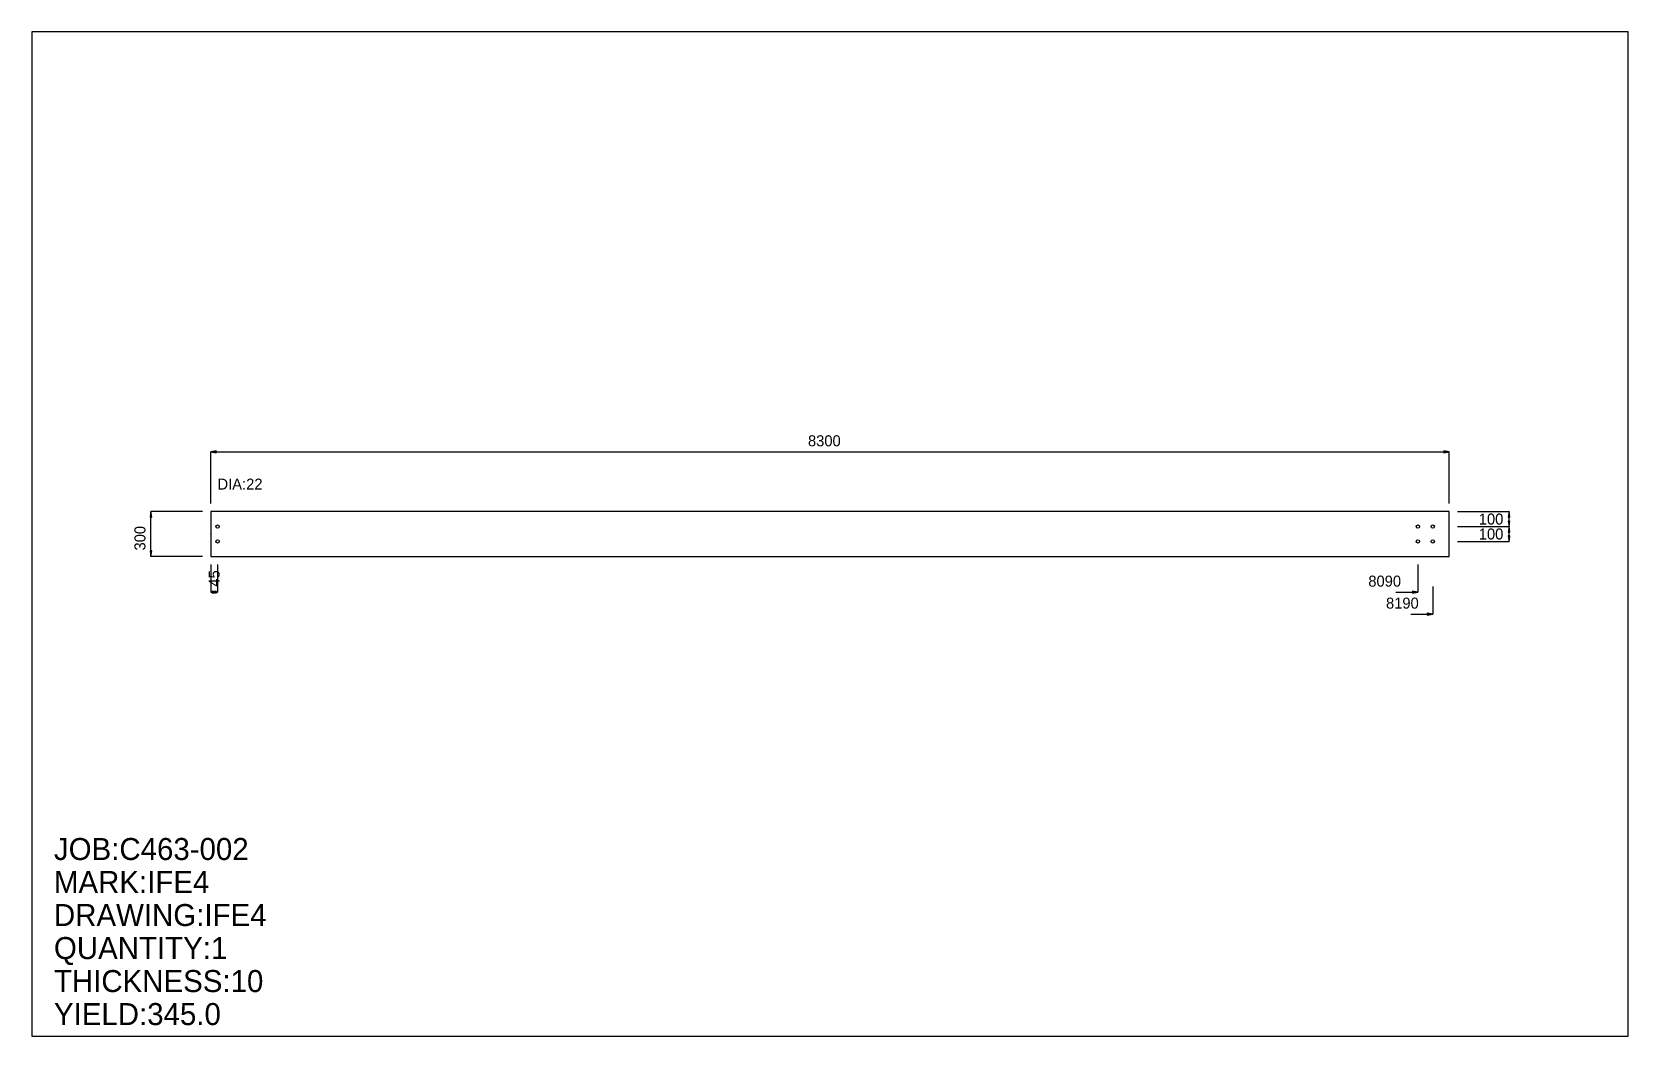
# Model space of a CAD drawing. Extents: x 0 to 10698, y 0 to 6732.
import ezdxf

# ---------------------------------------------------------------- set-up
doc = ezdxf.new("R2010")
doc.units = 0
doc.header["$LTSCALE"] = 0.125
for name, color, linetype in [('2', 7, 'CONTINUOUS'), ('3', 1, 'CONTINUOUS'), ('4', 1, 'CONTINUOUS'), ('5', 7, 'CONTINUOUS'), ('6', 4, 'CONTINUOUS')]:
    doc.layers.add(name, color=color, linetype=linetype)

# ---------------------------------------------------------------- blocks, each defined once
blk = doc.blocks.new('ARROW')
at = {"layer": '2', "linetype": 'CONTINUOUS'}
for p, q in [((0, 0), (-1, 0.166667)), ((-1, 0.166667), (-1, -0.166667)), ((-1, -0.166667), (0, 0))]:
    blk.add_line(p, q, dxfattribs=at)
blk = doc.blocks.new('PLATE')
at = {"layer": '3', "linetype": 'CONTINUOUS'}
for p, q in [((0, 0), (0, -300)), ((8300, 0), (0, 0)), ((8300, -300), (8300, 0)), ((0, -300), (8300, -300))]:
    blk.add_line(p, q, dxfattribs=at)
at = {"layer": '4', "linetype": 'CONTINUOUS'}
for centre in [(45, -100), (8090, -100), (8190, -100), (45, -200), (8090, -200), (8190, -200)]:
    blk.add_circle(centre, 11, dxfattribs=at)
at = {"layer": '5', "linetype": 'CONTINUOUS'}
for p, q in [((-0.1, -150), (0.1, -150)), ((0, -150.10001), (0, -149.89999))]:
    blk.add_line(p, q, dxfattribs=at)
blk.add_circle((0, -150), 0.1, dxfattribs=at)
at = {"layer": '6', "linetype": 'CONTINUOUS'}
for p, q in [((0, 55.333332), (0, 401.16669)), ((0, 401.1167), (8300, 401.1167)), ((8300, 55.333332), (8300, 401.16669)), ((-55.333309, 0.000004), (-401.16666, 0.00003)), ((-401.1167, -299.99997), (-401.11667, 0.00003)), ((8355.333, -0.000004), (8701.166, -0.00003)), ((8355.333, -100.00001), (8701.166, -100.00003)), ((8355.333, -100.00001), (8701.166, -100.00003)), ((8701.1162, -100.00003), (8701.1162, -0.00003)), ((8701.1162, -200.00003), (8701.1162, -100.00003)), ((8355.333, -200), (8701.166, -200.00003)), ((-55.333332, -300), (-401.16669, -299.99997)), ((0, -355.33334), (0, -539.77783)), ((45, -355.33334), (45, -539.77783)), ((8090, -355.33334), (8090, -539.77783)), ((8190, -502.88885), (8190, -687.33331)), ((0, -539.72784), (45, -539.72784)), ((7942.4443, -539.72784), (8090, -539.72784)), ((8042.4443, -687.28333), (8190, -687.28333))]:
    blk.add_line(p, q, dxfattribs=at)
at = {"layer": '6', "xscale": 36.888885, "yscale": 36.888885, "zscale": 36.888885}
for p, rotation in [((0, 401.1167), 180), ((-401.11667, 0.00003), 90), ((8701.1162, -0.00003), 90), ((8701.1162, -100.00003), 270), ((8701.1162, -100.00003), 90), ((8701.1162, -200.00003), 270), ((-401.1167, -299.99997), 270), ((0, -539.72784), 180)]:
    blk.add_blockref('ARROW', p, dxfattribs=dict(at, rotation=rotation))
for p in [(8300, 401.1167), (45, -539.72784), (8090, -539.72784), (8190, -687.28333)]:
    blk.add_blockref('ARROW', p, dxfattribs=at)
at = {"layer": '5'}
blk.add_text('ZERO', height=0.015, dxfattribs=at).set_placement((0, -150))
at = {"layer": '6'}
for s, p in [('8300', (4002.4443, 438.00558)), ('DIA:22', (45, 147.55554)), ('100', (8498.2275, -86.888901)), ('100', (8498.2275, -186.8889)), ('8090', (7758, -502.83896)), ('8190', (7876.4443, -650.39441))]:
    blk.add_text(s, height=73.778, dxfattribs=at).set_placement(p)
for s, p in [('300', (-438.00558, -260.66663)), ('45', (59.388885, -502.83896))]:
    blk.add_text(s, height=73.778, rotation=90, dxfattribs=at).set_placement(p)

msp = doc.modelspace()

# ---------------------------------------------------------------- linework, layer by layer
at = {"layer": '5', "linetype": 'CONTINUOUS'}
for p, q in [((10697.778, 6732.2222), (0, 6732.2222)), ((0, 6732.2222), (0, 0)), ((10697.778, 0), (10697.778, 6732.2222)), ((0, 0), (10697.778, 0))]:
    msp.add_line(p, q, dxfattribs=at)

# ---------------------------------------------------------------- block references
at = {"layer": '2'}
msp.add_blockref('PLATE', (1198.8892, 3516.1111), dxfattribs=at)

# ---------------------------------------------------------------- texts
at = {"layer": '5'}
for s, p in [('JOB:C463-002', (147.55554, 1180.4443)), ('MARK:IFE4', (147.55554, 959.11102)), ('DRAWING:IFE4', (147.55554, 737.77771)), ('QUANTITY:1', (147.55554, 516.4444)), ('THICKNESS:10', (147.55554, 295.11108)), ('YIELD:345.0', (147.55554, 73.777771))]:
    msp.add_text(s, height=147.556, dxfattribs=at).set_placement(p)

doc.saveas('drawing.dxf')
